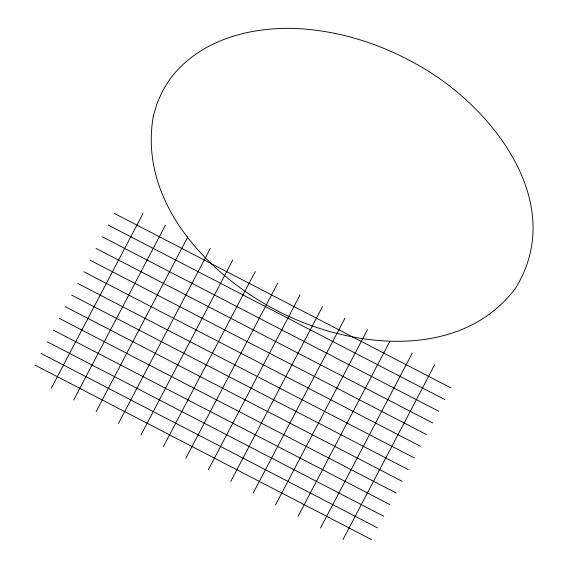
<?xml version="1.0" encoding="UTF-8"?>
<svg xmlns="http://www.w3.org/2000/svg" width="568" height="568" viewBox="0 0 568 568"><rect width="100%" height="100%" fill="white"/><g stroke="black" fill="none" stroke-linecap="round" stroke-linejoin="round"><path stroke-width="0.85" d="M153.346 116.064C137.804 203.905 211.559 279.236 284.738 314.494C356.441 348.958 461.081 359.494 515.062 288.906L515.07 288.892C569.321 202.819 490.532 104.093 415.165 63.453C382.143 45.078 345.486 32.894 307.799 29.344C257.261 24.445 199.766 37.41 168.817 80.734L162.228 91.647L157.088 103.312L153.36 116.035M51.255 388.37L143.029 213.454M73.698 400L165.465 225.084M96.134 411.637L187.901 236.714M118.57 423.266L210.345 248.351M141.013 434.903L232.781 259.981M163.449 446.533L255.224 271.618M185.885 458.17L277.66 283.247M208.328 469.8L300.096 294.884M230.764 481.437L322.539 306.514M253.2 493.067L344.975 318.151M275.643 504.703L367.411 329.781M298.079 516.333L389.854 341.418M320.522 527.97L412.29 353.047M342.958 539.6L434.726 364.684M114.473 213.476L451.049 387.98M108.353 225.141L444.929 399.638M102.233 236.799L438.815 411.296M96.12 248.464L432.695 422.961M90 260.123L426.575 434.619M83.879 271.788L420.462 446.285M77.759 283.446L414.342 457.943M71.646 295.104L408.222 469.601M65.526 306.77L402.101 481.266M59.406 318.428L395.988 492.925M53.293 330.093L389.868 504.59M47.172 341.751L383.748 516.248M41.052 353.417L377.635 527.913M34.939 365.075L371.515 539.572"/></g></svg>
